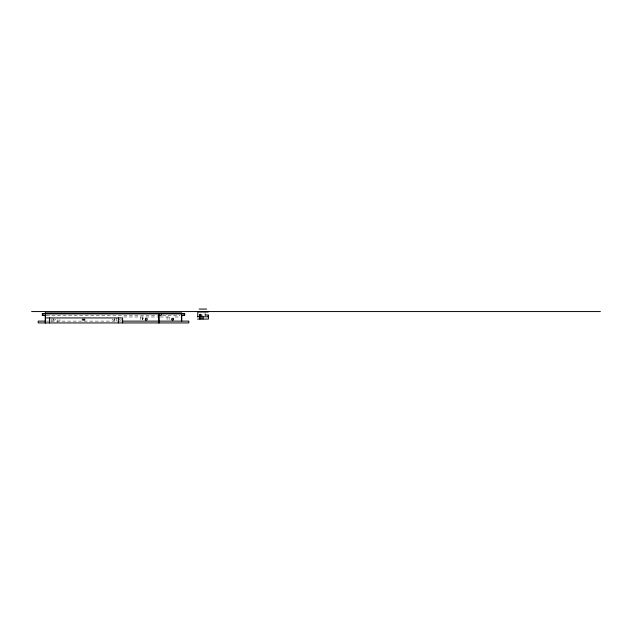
<?xml version="1.0" encoding="UTF-8"?>
<svg xmlns="http://www.w3.org/2000/svg" width="632" height="632" viewBox="0 0 632 632"><rect width="100%" height="100%" fill="white"/><g stroke="black" fill="none" stroke-linecap="round" stroke-linejoin="round"><path stroke-width="0.47" stroke-dasharray="3.16 2.37" d="M205.068 314.633L205.068 314.199L208.023 314.246M202.28 315.558L202.556 314.831M46.397 315.352L157.589 315.352M162.487 315.352L180.12 315.352M205.068 315.708L208.023 315.708M123.706 316.988L159.177 316.988M160.157 316.988L170.964 316.988M174.89 316.988L179.796 316.988M47.044 321.119L49.999 321.119M50.987 321.119L120.894 321.119M205.068 312.745L205.068 315.984M169.139 316.988L169.139 319.539M167.085 316.988L167.085 319.539M142.745 316.988L142.745 319.539M140.699 316.988L140.699 319.539M116.738 317.935L116.738 321.269M114.826 317.935L114.826 321.269M84.886 317.935L84.886 321.269M82.974 317.935L82.974 321.269M59.929 319.539L59.929 321.238M57.875 319.539L57.875 322.936M53.033 317.935L53.033 321.269M51.121 318.765L51.121 321.269M84.886 319.16A0.956 0.956 0 0 1 83.93 320.116A0.956 0.956 0 0 1 82.974 319.16M142.563 319.966A0.956 0.956 0 0 1 142.342 318.56A0.956 0.956 0 0 1 143.764 318.488M55.308 319.16A0.956 0.956 0 0 1 54.352 320.116A0.956 0.956 0 0 1 53.396 319.16M114.463 319.16A0.956 0.956 0 0 1 113.507 320.116A0.956 0.956 0 0 1 112.551 319.16M121.289 319.16A0.956 0.956 0 0 1 120.333 320.116A0.956 0.956 0 0 1 119.377 319.16M83.977 319.16A0.956 0.956 0 0 1 83.021 320.116A0.956 0.956 0 0 1 82.065 319.16"/><path stroke-width="0.95" d="M49.446 322.936L49.446 317.935M199.925 314.515L200.905 314.515M200.968 319.073L200.905 315.431M208.22 316.798L208.22 315.431M208.205 314.697L208.205 315.257M199.838 314.697L199.838 315.257M201.023 315.202L201.016 314.728M200.763 315.629L200.17 315.605M200.147 314.357L200.802 314.357M199.143 309.064L206.703 309.064M31.6 311.56L600.4 311.56M208.252 312.018L197.784 312.018L197.784 316.798M45.251 313.835L159.011 313.835L159.011 322.936M160.828 313.835L181.763 313.835M45.931 315.352L42.297 315.352L42.297 313.614L184.718 313.614L184.718 315.352L181.771 315.352M159.311 315.352L161.286 315.352L161.286 313.614M197.563 316.798L199.925 316.798L199.925 315.431M200.905 316.798L208.426 316.798L208.426 319.073L197.563 319.073M45.251 317.935L122.608 317.935L122.608 322.936M46.065 321.119L38.189 321.119L38.189 322.936L188.826 322.936L188.826 321.119L121.873 321.119M203.022 316.798L203.022 319.073M199.657 316.798L199.657 319.073M184.038 313.614L184.038 315.352M181.763 321.119L181.763 312.927L45.251 312.927L45.251 322.936M181.534 313.835L181.534 321.119M158.782 313.835L158.782 322.936M118.413 317.935L118.413 322.936M45.48 312.927L45.48 322.936M42.976 313.614L42.976 315.352M172.109 319.942A0.956 0.956 0 0 0 173.61 319.247A0.956 0.956 0 0 0 172.26 318.299A0.956 0.956 0 0 0 172.109 319.942M145.723 319.942A0.956 0.956 0 0 0 147.224 319.247A0.956 0.956 0 0 0 145.866 318.299A0.956 0.956 0 0 0 145.723 319.942"/></g></svg>
